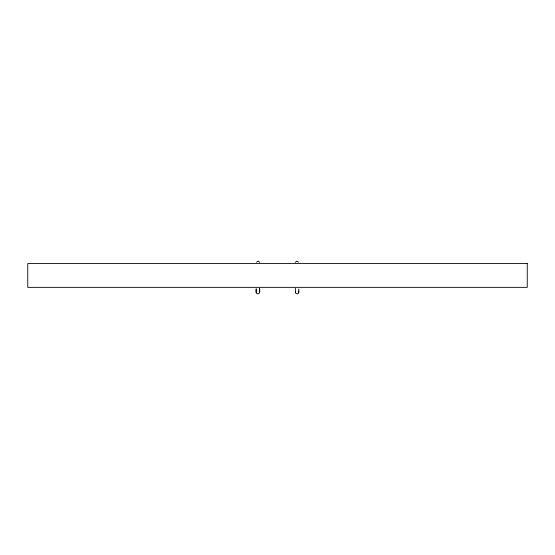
<?xml version="1.0" encoding="UTF-8"?>
<svg xmlns="http://www.w3.org/2000/svg" width="555" height="555" viewBox="0 0 555 555"><rect width="100%" height="100%" fill="white"/><g stroke="black" fill="none" stroke-linecap="round" stroke-linejoin="round"><path stroke-width="0.83" d="M295.399 292.166C295.218 294.573 299.256 294.337 298.812 291.958M295.204 262.39L296.772 261.072L298.507 262.182M295.572 291.562L295.399 292.395L295.399 288.274M256.493 262.182L258.228 261.072L259.796 262.39M256.771 291.049C255.779 291.819 256.153 293.512 257.347 293.845C260.441 294.483 259.726 289.981 259.601 288.274L259.601 292.395L259.428 291.562M298.229 291.049L298.812 292.18L298.812 288.947M256.188 288.947L256.188 292.18L256.188 288.947M527.25 263.535L27.75 263.535L27.75 287.358L527.25 287.358L527.25 263.535"/></g></svg>
